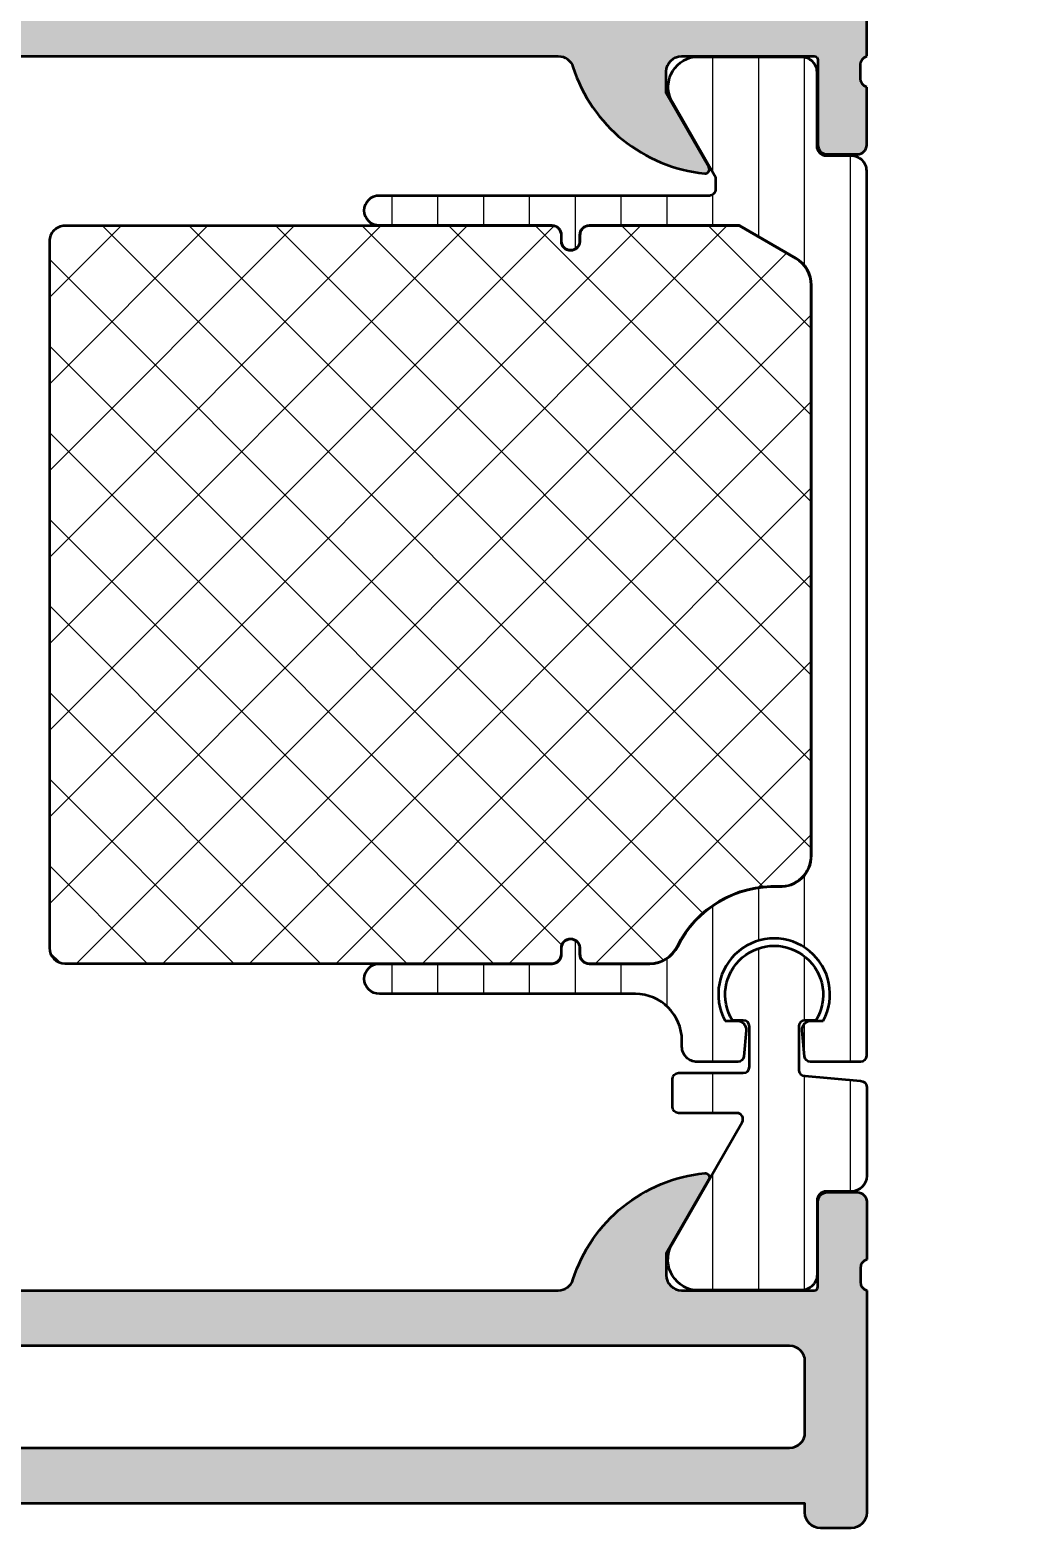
# Model space of a CAD drawing. Extents: x 20 to 83, y 3 to 90.
# Drawn here: x 50.67 to 83, y 3 to 51.55 of the extents above; entities that cross this region are included whole.
import ezdxf

# ---------------------------------------------------------------- set-up
doc = ezdxf.new("R2010")
doc.units = 0
for name, color, linetype, lineweight in [('0S-Alu contour', 7, 'Continuous', 50), ('0S-Alu hatch', 252, 'Continuous', 25), ('0S-Plastic contour', 254, 'Continuous', 50), ('0S-Plastic hatch', 253, 'Continuous', 25), ('0S-PT contour', 91, 'Continuous', 50), ('0S-PT hatch', 103, 'Continuous', 25)]:
    doc.layers.add(name, color=color, linetype=linetype, lineweight=lineweight)
pattern_1 = [(90, (0, 0), (-1.4859, 0), [])]

# ---------------------------------------------------------------- blocks, each defined once
blk = doc.blocks.new('284673__A68D599B_8FE2_4D6C_AA68_BD19B2966A20___10533FB2_9DD0_40EF_BD3D_829DA3C3323C_')
at = {"layer": '0S-Plastic hatch'}
h = blk.add_hatch(dxfattribs=at)
h.set_pattern_fill('ANSI31', color=256, scale=0.4680000000000001, angle=45, style=0)
h.set_pattern_definition(pattern_1)
edge = h.paths.add_edge_path()
edge.add_line((77.79641025641024, 17.2937848026202), (77.79641025641024, 14.41127915686792))
edge.add_ellipse((77.29641025641024, 14.41127915686793), major_axis=(-0.5, 0), ratio=1, start_angle=90.00000746561778, end_angle=180, ccw=False)
edge.add_line((77.29641032156005, 13.91127915686793), (76.48607888685686, 13.91127905128207))
edge.add_arc((76.48607892594674, 13.61127905128207), 0.2999999999999997, 90.00000746561778, 180.0079247372927)
edge.add_line((76.1860789288163, 13.61123755745477), (76.1864108734742, 11.21128066834603))
edge.add_ellipse((75.68641489603559, 11.21127802872068), major_axis=(-0.4999959774455833, 0), ratio=1, start_angle=89.99999825987311, end_angle=180.0003024817733, ccw=False)
edge.add_line((75.68641488085024, 10.71128205127509), (72.20987075831076, 10.71128215686792))
edge.add_ellipse((72.35218140730211, 11.70110023159078), major_axis=(-0.9999960709244795, 0), ratio=1, start_angle=-32.727016099841194, end_angle=81.81839194810021, ccw=False)
edge.add_line((71.51092875831077, 12.24173515686794), (73.7573989727175, 16.15164948596275))
edge.add_arc((73.58398455456589, 16.251286023323), 0.2000000000000059, 330.1201598161743, 450)
edge.add_line((73.58398455456589, 16.45128602332301), (71.69641941168362, 16.45128602332301))
edge.add_ellipse((71.69683695764135, 16.65170813113577), major_axis=(-0.2004225427558924, 0), ratio=1, start_angle=0.11718043700108183, end_angle=89.8806339940229, ccw=False)
edge.add_line((71.49641483404696, 16.65129823035472), (71.49641483404696, 17.55129212683842))
edge.add_ellipse((71.69681600351906, 17.55090317938012), major_axis=(-0.2004015469149659, 0), ratio=1, start_angle=270.1133876135208, end_angle=359.88879795517335, ccw=False)
edge.add_line((71.69641941168435, 17.75130433386988), (73.7964178858047, 17.75130433386988))
edge.add_arc((73.79605266936937, 17.95166652699595), 0.2003625259806146, 270.1044375530711, 359.8911908922404)
edge.add_line((73.99641483404696, 17.95128602332254), (73.99641483404696, 19.25130624121832))
edge.add_arc((73.79601366457484, 19.25091729375999), 0.2004015469149801, 0.1112020448364688, 89.8866123863492)
edge.add_line((73.79641025641001, 19.45131844824977), (73.44141452887119, 19.45131844824976))
edge.add_ellipse((74.7964140711075, 20.28217160270594), major_axis=(-1.589446672188281, 0), ratio=1, start_angle=148.4843750062552, end_angle=31.51562499374478, ccw=False)
edge.add_line((76.15141361334382, 19.45131844824976), (75.7964178858048, 19.45131844824976))
edge.add_arc((75.79681729836369, 19.25091447314407), 0.2004043731273239, 90.11419246347901, 179.8879931053743)
edge.add_line((75.59641330816805, 19.2513062412184), (75.59641330816805, 17.8513104373854))
edge.add_arc((75.79681451385592, 17.85169940578366), 0.2004015831713063, 180.111208011556, 269.8844207674584)
edge.add_line((75.79641025641024, 17.65129823035426), (77.59641330816805, 17.49379700965113))
edge.add_ellipse((77.59600624516224, 17.29339302887564), major_axis=(-0.2004043941907311, 0), ratio=1, start_angle=180.1120085039858, end_angle=269.8836202750908, ccw=False)
at = {"layer": '0S-Plastic contour', "color": 7}
for points in [[(73.79641025641001, 19.45131844824977), (73.44141452887119, 19.45131844824976)], [(76.15141361334382, 19.45131844824976), (75.7964178858048, 19.45131844824976)], [(73.99641483404696, 17.95128602332254), (73.99641483404696, 19.25130624121832)], [(75.59641330816805, 19.2513062412184), (75.59641330816805, 17.8513104373854)], [(71.49641483404696, 16.65129823035472), (71.49641483404696, 17.55129212683842)], [(71.69641941168435, 17.75130433386988), (73.7964178858047, 17.75130433386988)], [(75.79641025641024, 17.65129823035426), (77.59641330816805, 17.49379700965113)], [(77.79641025641024, 17.2937848026202), (77.79641025641024, 14.41127915686792)], [(71.51092875831077, 12.24173515686794), (73.7573989727175, 16.15164948596275)], [(73.58398455456589, 16.45128602332301), (71.69641941168362, 16.45128602332301)], [(76.1860789288163, 13.61123755745477), (76.1864108734742, 11.21128066834603)], [(77.29641032156005, 13.91127915686793), (76.48607888685686, 13.91127905128207)], [(75.68641488085024, 10.71128205127509), (72.20987075831076, 10.71128215686792)]]:
    blk.add_lwpolyline(points, dxfattribs=at)
at = {"layer": '0S-Plastic contour', "color": 7, "extrusion": (0, 0, -1)}
for centre, radius, start, end in [((-74.7964140711075, 20.28217160270594), 1.589446672188281, 328.4843750062552, 211.5156249937448), ((-71.69681600351906, 17.55090317938012), 0.2004015469149659, 0.1112020448266363, 89.88661238647919), ((-77.59600624516224, 17.29339302887564), 0.2004043941907311, 90.11637972490921, 179.8879914960142), ((-71.69683695764135, 16.65170813113577), 0.2004225427558924, 270.1193660059772, 359.8828195629989), ((-77.29641025641024, 14.41127915686793), 0.5, 180, 269.9999925343822), ((-72.35218140730211, 11.70110023159078), 0.9999960709244795, 278.1816080518998, 32.72701609984115), ((-75.68641489603559, 11.21127802872068), 0.4999959774455833, 179.9996975182267, 270.0000017401269)]:
    blk.add_arc(centre, radius, start, end, dxfattribs=at)
at = {"layer": '0S-Plastic contour', "color": 7}
for centre, radius, start, end in [((73.79601366457484, 19.25091729375999), 0.2004015469149801, 0.1112020448364688, 89.8866123863492), ((75.79681729836369, 19.25091447314407), 0.2004043731273239, 90.11419246347901, 179.8879931053743), ((73.79605266936937, 17.95166652699595), 0.2003625259806146, 270.1044375530711, 359.8911908922404), ((75.79681451385592, 17.85169940578366), 0.2004015831713063, 180.111208011556, 269.8844207674584), ((73.58398455456589, 16.251286023323), 0.2000000000000059, 330.1201598161743, 90), ((76.48607892594674, 13.61127905128207), 0.2999999999999997, 90.00000746561778, 180.0079247372927)]:
    blk.add_arc(centre, radius, start, end, dxfattribs=at)
blk = doc.blocks.new('284673__C56C1FAB_BB99_4B05_9C57_3036CF20FD4B___8975B66F_47B3_4BB3_9FD8_557ED30666ED_')
at = {"layer": '0S-Plastic hatch'}
h = blk.add_hatch(dxfattribs=at)
h.set_pattern_fill('ANSI31', color=256, scale=0.4680000000000001, angle=45, style=0)
h.set_pattern_definition(pattern_1)
edge = h.paths.add_edge_path()
edge.add_line((77.78641024148112, 46.99128414713356), (77.7863573027399, 18.30131926645861))
edge.add_ellipse((77.59635730274022, 18.30131961704674), major_axis=(-0.1900000000000085, 0), ratio=1, start_angle=89.99999999999147, end_angle=179.9998942802049, ccw=False)
edge.add_line((77.59635730274019, 18.11131961704673), (75.9703425543272, 18.11131961704689))
edge.add_ellipse((75.97034255432723, 18.30131961704682), major_axis=(-0.1899999999999267, 0), ratio=1, start_angle=5.000156552669523, end_angle=89.99999999999147, ccw=False)
edge.add_line((75.78106560693733, 18.28475950875204), (75.70746066899343, 19.12604132399432))
edge.add_ellipse((75.99635706237814, 19.15131727876005), major_axis=(-0.2900000000000152, 0), ratio=1, start_angle=-89.99999999999147, end_angle=5.000156552669523, ccw=False)
edge.add_line((75.9963570623781, 19.44131727876007), (76.38899645225119, 19.44131727876012))
edge.add_arc((74.79635706237819, 20.30131714726309), 1.810000000000048, 331.631661242551, 568.3683387574496)
edge.add_line((73.20371767250519, 19.4413172787601), (73.59635706237826, 19.44131727876014))
edge.add_ellipse((73.59635706237827, 19.15131727876012), major_axis=(-0.2900000000000204, 0), ratio=1, start_angle=174.9998434473307, end_angle=270.0000000000028, ccw=False)
edge.add_line((73.88525345576296, 19.12604132399439), (73.8116485178191, 18.28475950875206))
edge.add_ellipse((73.62237157042918, 18.30131961704685), major_axis=(-0.1899999999999455, 0), ratio=1, start_angle=90.00000000000853, end_angle=174.9998434473288, ccw=False)
edge.add_line((73.62237157042921, 18.1113196170469), (72.29635730273729, 18.11131961704673))
edge.add_ellipse((72.29635730273722, 18.6013196170469), major_axis=(-0.4900000000001655, 0), ratio=1, start_angle=-8.09960801007037e-06, end_angle=90.0000000000083, ccw=False)
edge.add_line((71.80635730273706, 18.60131954777813), (71.80635727449594, 18.80106287671152))
edge.add_arc((70.29635727449599, 18.80106266321696), 1.509999999999963, 8.0996079851e-06, 89.99831049233808)
edge.add_line((70.29640180057785, 20.31106266256044), (61.9963382764191, 20.31130741022886))
edge.add_ellipse((61.99635272521638, 20.80130130650021), major_axis=(-0.4899938964843816, 0), ratio=1, start_angle=-89.99999999131268, end_angle=89.9983104787434, ccw=False)
edge.add_line((61.99635272514209, 21.29129520298459), (67.59636340625266, 21.29129520298448))
edge.add_arc((67.59636340625266, 21.60129520298451), 0.3100000000000307, 269.9999999999973, 360)
edge.add_line((67.90636340625271, 21.60129520298451), (67.90636340625272, 21.80129520298443))
edge.add_ellipse((68.19635882861597, 21.80129520298444), major_axis=(-0.2899954223632477, 0), ratio=1, start_angle=180, end_angle=360, ccw=False)
edge.add_line((68.48635425097922, 21.80129520298445), (68.48635425097922, 21.6012952029843))
edge.add_arc((68.79635425097908, 21.6012952029843), 0.3099999999998602, 180, 270)
edge.add_line((68.79635425097908, 21.29129520298445), (70.76521730089179, 21.29129520298441))
edge.add_arc((70.7652173008918, 22.3012952029862), 1.010000000001788, 269.9999999999992, 333.6125119396829)
edge.add_ellipse((74.79635706237853, 20.30131714726389), major_axis=(-3.489999999999328, 0), ratio=1, start_angle=267.4526805295142, end_angle=333.6125119396825, ccw=False)
edge.add_arc((74.99635716343118, 24.79687050136517), 1.009999999999796, 267.4526805295146, 360.000031508759)
edge.add_line((76.00635716343082, 24.79687105679607), (76.00634699924757, 43.27936663016223))
edge.add_arc((74.9925575178421, 43.27834684747174), 1.013789994311002, 0.0576344749541999, 59.94554785627915)
edge.add_line((75.50028667959188, 44.15583260283987), (73.67173568647323, 45.21131961704698))
edge.add_line((73.67173568647323, 45.21131961704698), (68.7963542509793, 45.21131961704698))
edge.add_arc((68.7963542509793, 44.90131961704684), 0.3100000000001373, 90, 180)
edge.add_line((68.48635425097916, 44.90131961704684), (68.4863542509792, 44.70131961704701))
edge.add_ellipse((68.19635882861594, 44.70131961704692), major_axis=(-0.2899954223632619, 0), ratio=1, start_angle=0, end_angle=180, ccw=False)
edge.add_line((67.90636340625268, 44.70131961704682), (67.90636340625258, 44.9013196170471))
edge.add_arc((67.5963634062526, 44.90131961704694), 0.3099999999999738, 0, 90)
edge.add_line((67.5963634062526, 45.21131961704692), (61.99635272510035, 45.21131961704692))
edge.add_ellipse((61.99635272510036, 45.70131351353132), major_axis=(-0.4899938964843998, 0), ratio=1, start_angle=-90.00000000000159, end_angle=89.9999999999983, ccw=False)
edge.add_line((61.99635272510038, 46.19130741001572), (72.69634814746344, 46.19130741001555))
edge.add_arc((72.69634814746345, 46.40130741001566), 0.2100000000001145, 269.9999999999961, 360)
edge.add_line((72.90634814746358, 46.40130741001566), (72.9063481474635, 46.76389144217149))
edge.add_line((72.9063481474635, 46.76389144217149), (71.51946970232123, 49.16603570233963))
edge.add_ellipse((72.35218140730211, 49.70146397655921), major_axis=(-0.9899960709244854, 0), ratio=1, start_angle=-81.77710364110118, end_angle=32.740756988383794, ccw=False)
edge.add_line((72.210587760226, 50.68128205128207), (75.68641489603533, 50.68128205128903))
edge.add_ellipse((75.68641489603532, 50.19128607384345), major_axis=(-0.4899959774455738, 0), ratio=1, start_angle=179.9920751942274, end_angle=269.99999999999835, ccw=False)
edge.add_line((76.1764108687939, 50.19121830056292), (76.17607892604212, 47.79132792826721))
edge.add_arc((76.4860789230921, 47.79128505129725), 0.310000000015188, 179.9920752598558, 269.9999999971923)
edge.add_line((76.4860789230769, 47.48128505128206), (77.29641024148174, 47.48128505128206))
edge.add_ellipse((77.29641024148174, 46.99128505128185), major_axis=(-0.4900000000002081, 0), ratio=1, start_angle=179.9998942767575, end_angle=270, ccw=False)
at = {"layer": '0S-Plastic contour', "color": 7}
for points in [[(72.210587760226, 50.68128205128207), (75.68641489603533, 50.68128205128903)], [(76.1764108687939, 50.19121830056292), (76.17607892604212, 47.79132792826721)], [(72.90634814746358, 46.40130741001566), (72.9063481474635, 46.76389144217149), (71.51946970232123, 49.16603570233963)], [(76.4860789230769, 47.48128505128206), (77.29641024148174, 47.48128505128206)], [(77.78641024148112, 46.99128414713356), (77.7863573027399, 18.30131926645861)], [(61.99635272510038, 46.19130741001572), (72.69634814746344, 46.19130741001555)], [(67.5963634062526, 45.21131961704692), (61.99635272510035, 45.21131961704692)], [(75.50028667959188, 44.15583260283987), (73.67173568647323, 45.21131961704698), (68.7963542509793, 45.21131961704698)], [(67.90636340625268, 44.70131961704682), (67.90636340625258, 44.9013196170471)], [(68.48635425097916, 44.90131961704684), (68.4863542509792, 44.70131961704701)], [(76.00635716343082, 24.79687105679607), (76.00634699924757, 43.27936663016223)], [(67.90636340625271, 21.60129520298451), (67.90636340625272, 21.80129520298443)], [(68.48635425097922, 21.80129520298445), (68.48635425097922, 21.6012952029843)], [(61.99635272514209, 21.29129520298459), (67.59636340625266, 21.29129520298448)], [(68.79635425097908, 21.29129520298445), (70.76521730089179, 21.29129520298441)], [(70.29640180057785, 20.31106266256044), (61.9963382764191, 20.31130741022886)], [(73.20371767250519, 19.4413172787601), (73.59635706237826, 19.44131727876014)], [(75.9963570623781, 19.44131727876007), (76.38899645225119, 19.44131727876012)], [(73.88525345576296, 19.12604132399439), (73.8116485178191, 18.28475950875206)], [(75.78106560693733, 18.28475950875204), (75.70746066899343, 19.12604132399432)], [(71.80635730273706, 18.60131954777813), (71.80635727449594, 18.80106287671152)], [(73.62237157042921, 18.1113196170469), (72.29635730273729, 18.11131961704673)], [(77.59635730274019, 18.11131961704673), (75.9703425543272, 18.11131961704689)]]:
    blk.add_lwpolyline(points, dxfattribs=at)
at = {"layer": '0S-Plastic contour', "color": 7, "extrusion": (0, 0, -1)}
for centre, radius, start, end in [((-72.35218140730211, 49.70146397655921), 0.9899960709244856, 327.2592430116162, 81.77710364110114), ((-75.68641489603532, 50.19128607384345), 0.4899959774455738, 90.00000000000165, 180.0079248057727), ((-77.29641024148174, 46.99128505128185), 0.4900000000002081, 90, 180.0001057232425), ((-61.99635272510036, 45.70131351353132), 0.4899938964843998, 270.0000000000017, 90.00000000000165), ((-68.19635882861594, 44.70131961704692), 0.2899954223632619, 180, 0), ((-74.79635706237853, 20.30131714726389), 3.489999999999328, 26.38748806031748, 92.54731947048577), ((-68.19635882861597, 21.80129520298444), 0.2899954223632477, 0, 180), ((-61.99635272521638, 20.80130130650021), 0.4899938964843816, 270.0016895212566, 89.99999999131265), ((-73.59635706237827, 19.15131727876012), 0.2900000000000204, 89.99999999999721, 185.0001565526694), ((-75.99635706237814, 19.15131727876005), 0.2900000000000152, 354.9998434473305, 89.99999999999157), ((-72.29635730273722, 18.6013196170469), 0.4900000000001655, 269.9999999999917, 8.0996079851e-06), ((-73.62237157042918, 18.30131961704685), 0.1899999999999455, 185.0001565526713, 269.9999999999915), ((-75.97034255432723, 18.30131961704682), 0.1899999999999267, 270.0000000000085, 354.9998434473305), ((-77.59635730274022, 18.30131961704674), 0.1900000000000085, 180.0001057197951, 270.0000000000085)]:
    blk.add_arc(centre, radius, start, end, dxfattribs=at)
at = {"layer": '0S-Plastic contour', "color": 7}
for centre, radius, start, end in [((76.4860789230921, 47.79128505129725), 0.310000000015188, 179.9920752598558, 269.9999999971923), ((72.69634814746345, 46.40130741001566), 0.2100000000001145, 269.9999999999961, 0), ((67.5963634062526, 44.90131961704694), 0.3099999999999738, 0, 90), ((68.7963542509793, 44.90131961704684), 0.3100000000001373, 90, 180), ((74.9925575178421, 43.27834684747174), 1.013789994311002, 0.0576344749541999, 59.94554785627915), ((74.99635716343118, 24.79687050136517), 1.009999999999796, 267.4526805295146, 3.15087590356e-05), ((70.7652173008918, 22.3012952029862), 1.010000000001788, 269.9999999999992, 333.6125119396829), ((74.79635706237819, 20.30131714726309), 1.810000000000048, 331.631661242551, 208.3683387574495), ((67.59636340625266, 21.60129520298451), 0.3100000000000307, 269.9999999999973, 0), ((68.79635425097908, 21.6012952029843), 0.3099999999998602, 180, 270), ((70.29635727449599, 18.80106266321696), 1.509999999999963, 8.0996079851e-06, 89.99831049233808)]:
    blk.add_arc(centre, radius, start, end, dxfattribs=at)
blk = doc.blocks.new('439440__8D95F5D5_4A91_4763_8A62_C08FAD3A0F30_')
at = {"layer": '0S-PT hatch'}
h = blk.add_hatch(dxfattribs=at)
h.set_pattern_fill('ANSI37', color=256, scale=0.625, angle=90, style=0)
h.set_pattern_definition([(135, (0, 0), (-1.403165018917055, -1.403165018917055), []), (225, (0, 0), (1.403165018917055, -1.403165018917055), [])])
edge = h.paths.add_edge_path()
edge.add_line((51.29636493158786, 44.70129629910139), (51.29636493158781, 21.80131852094218))
edge.add_arc((51.79638825008912, 21.80131852094218), 0.5000233185013059, 180, 269.9999999999984)
edge.add_line((51.79638825008911, 21.30129520244087), (67.59636340625264, 21.30129520298436))
edge.add_arc((67.59636340625264, 21.60129520298438), 0.3000000000000185, 270, 360)
edge.add_line((67.89636340625265, 21.60129520298438), (67.89636340625269, 21.80129520298452))
edge.add_ellipse((68.19635882861596, 21.80129520298449), major_axis=(-0.299995422363267, 0), ratio=1, start_angle=180, end_angle=360, ccw=False)
edge.add_line((68.49635425097922, 21.80129520298446), (68.49635425097925, 21.60129520298441))
edge.add_arc((68.7963542509792, 21.60129520298445), 0.2999999999999545, 180, 269.9999999999945)
edge.add_line((68.79635425097918, 21.3012952029845), (70.7652173008916, 21.30129520298433))
edge.add_arc((70.76521730089169, 22.30129520298616), 1.000000000001826, 269.9999999999951, 333.6125119396831)
edge.add_ellipse((74.79635706237835, 20.30131714726389), major_axis=(-3.499999999999221, 0), ratio=1, start_angle=267.4526805295152, end_angle=333.61251193968235, ccw=False)
edge.add_arc((74.99635716343091, 24.79687050136513), 0.9999999999998807, 267.4526805295145, 360.000031508759)
edge.add_line((75.99635716343064, 24.79687105129672), (75.99634699925016, 43.27936158539809))
edge.add_arc((74.99255751784224, 43.27834684747215), 1.003789994310683, 0.0579206912852282, 59.94525074198197)
edge.add_line((75.49528295683164, 44.1471744976256), (73.66905669439144, 45.20131961704695))
edge.add_line((73.66905669439144, 45.20131961704695), (68.79635425097923, 45.20131961704701))
edge.add_arc((68.79635425097922, 44.90131961704702), 0.2999999999999971, 89.99999999999729, 180)
edge.add_line((68.49635425097922, 44.90131961704702), (68.49635425097924, 44.70131961704693))
edge.add_ellipse((68.19635882861596, 44.70131961704692), major_axis=(-0.2999954223632812, 0), ratio=1, start_angle=0, end_angle=180, ccw=False)
edge.add_line((67.89636340625268, 44.7013196170469), (67.89636340625265, 44.90131961704689))
edge.add_arc((67.5963634062526, 44.90131961704682), 0.3000000000000398, 0, 89.99999999802417)
edge.add_line((67.59636340626295, 45.20131961704687), (51.79638825008912, 45.20131961759076))
edge.add_arc((51.79638825008911, 44.70129629908951), 0.5000233185012563, 89.9999999999992, 180)
at = {"layer": '0S-PT contour', "color": 7}
for points in [[(67.59636340626295, 45.20131961704687), (51.79638825008912, 45.20131961759076)], [(75.49528295683164, 44.1471744976256), (73.66905669439144, 45.20131961704695), (68.79635425097923, 45.20131961704701)], [(51.29636493158786, 44.70129629910139), (51.29636493158781, 21.80131852094218)], [(67.89636340625268, 44.7013196170469), (67.89636340625265, 44.90131961704689)], [(68.49635425097922, 44.90131961704702), (68.49635425097924, 44.70131961704693)], [(75.99635716343064, 24.79687105129672), (75.99634699925016, 43.27936158539809)], [(67.89636340625265, 21.60129520298438), (67.89636340625269, 21.80129520298452)], [(68.49635425097922, 21.80129520298446), (68.49635425097925, 21.60129520298441)], [(51.79638825008911, 21.30129520244087), (67.59636340625264, 21.30129520298436)], [(68.79635425097918, 21.3012952029845), (70.7652173008916, 21.30129520298433)]]:
    blk.add_lwpolyline(points, dxfattribs=at)
for centre, radius, start, end in [((51.79638825008911, 44.70129629908951), 0.5000233185012563, 89.9999999999992, 180), ((67.5963634062526, 44.90131961704682), 0.3000000000000398, 0, 89.99999999802417), ((68.79635425097922, 44.90131961704702), 0.2999999999999971, 89.99999999999729, 180), ((74.99255751784224, 43.27834684747215), 1.003789994310683, 0.0579206912852282, 59.94525074198197), ((74.99635716343091, 24.79687050136513), 0.9999999999998807, 267.4526805295145, 3.15087590356e-05), ((70.76521730089169, 22.30129520298616), 1.000000000001826, 269.9999999999951, 333.6125119396831), ((51.79638825008912, 21.80131852094218), 0.5000233185013059, 180, 269.9999999999984), ((67.59636340625264, 21.60129520298438), 0.3000000000000185, 270, 0), ((68.7963542509792, 21.60129520298445), 0.2999999999999545, 180, 269.9999999999945)]:
    blk.add_arc(centre, radius, start, end, dxfattribs=at)
at = {"layer": '0S-PT contour', "color": 7, "extrusion": (0, 0, -1)}
for centre, radius, start, end in [((-68.19635882861596, 44.70131961704692), 0.2999954223632812, 180, 0), ((-74.79635706237835, 20.30131714726389), 3.499999999999221, 26.38748806031765, 92.54731947048481), ((-68.19635882861596, 21.80129520298449), 0.299995422363267, 0, 180)]:
    blk.add_arc(centre, radius, start, end, dxfattribs=at)
blk = doc.blocks.new('438570__D6F2A33C_CBCE_457F_BE2B_878AAD2BE6D0_')
at = {"layer": '0S-Alu hatch'}
h = blk.add_hatch(color=256, dxfattribs=at)
edge = h.paths.add_edge_path()
edge.add_line((33.99641025641024, 10.70128205128205), (67.7964102564103, 10.70128205128205))
edge.add_arc((67.7964102564103, 11.20128205128205), 0.4999999999999965, 270, 342.2515836439288)
edge.add_ellipse((73.03463349758405, 9.524673189434292), major_axis=(-4.999999999999944, 0), ratio=1, start_angle=275.62257755079366, end_angle=342.25158364393036, ccw=False)
edge.add_ellipse((72.55829047176194, 14.36316226663375), major_axis=(-0.1381197846482869, 0), ratio=1, start_angle=149.9999999999921, end_angle=275.6225775507899, ccw=False)
edge.add_line((72.67790571403258, 14.2941023743096), (71.29641025641024, 11.90128205128205))
edge.add_line((71.29641025641024, 11.90128205128205), (71.29641025641024, 11.20128205128205))
edge.add_arc((71.79641025641024, 11.20128205128205), 0.5, 180, 270)
edge.add_line((71.79641025641024, 10.70128205128205), (76.09643593736745, 10.70128205128205))
edge.add_arc((76.09643593736745, 10.82128205128205), 0.120000000000001, 270, 360)
edge.add_line((76.21643593736745, 10.82128205128205), (76.21643593736744, 13.58128005128205))
edge.add_ellipse((76.51643593736745, 13.58128005128205), major_axis=(-0.3000000000000114, 0), ratio=1, start_angle=270, end_angle=360, ccw=False)
edge.add_line((76.51643593736745, 13.88128005128207), (77.49641025641023, 13.88128005128206))
edge.add_ellipse((77.49641025641023, 13.58128005128206), major_axis=(-0.3000000000000007, 0), ratio=1, start_angle=180, end_angle=270, ccw=False)
edge.add_line((77.79641025641023, 13.58128005128206), (77.79641025641023, 11.70126905127354))
edge.add_arc((77.87527735205339, 11.4337257107506), 0.2789255417371491, 106.4245945553535, 181.1628700728924)
edge.add_line((77.59640925641021, 11.42806505127351), (77.59640925641023, 10.97447105127354))
edge.add_arc((77.87524670295328, 10.96880264327516), 0.2788950563274378, 178.8354106259024, 253.5801235805096)
edge.add_line((77.79641025641024, 10.70128205128204), (77.79641025641024, 3.501282051282052))
edge.add_ellipse((77.29641025641024, 3.501282051282051), major_axis=(-0.5, 0), ratio=1, start_angle=90, end_angle=180, ccw=False)
edge.add_line((77.29641025641024, 3.001282051282051), (76.29641025641024, 3.001282051282051))
edge.add_ellipse((76.29641025641024, 3.501282051282051), major_axis=(-0.5, 0), ratio=1, start_angle=0, end_angle=90, ccw=False)
edge.add_line((75.79641025641024, 3.501282051282051), (75.79641025641024, 3.801282051282051))
edge.add_line((75.79641025641024, 3.801282051282051), (34.99641025641022, 3.801282051282051))
edge.add_line((34.99641025641022, 3.801282051282051), (34.99641025641024, 3.501282051282089))
edge.add_ellipse((34.49641025641024, 3.501282051282053), major_axis=(-0.5000000000000071, 0), ratio=1, start_angle=90, end_angle=180, ccw=False)
edge.add_line((34.49641025641024, 3.001282051282046), (30.49641025641025, 3.001282051282051))
edge.add_ellipse((30.49641025641025, 3.501282051282065), major_axis=(-0.5000000000000142, 0), ratio=1, start_angle=0, end_angle=90, ccw=False)
edge.add_line((29.99641025641023, 3.501282051282065), (29.99641025641024, 8.001282051282056))
edge.add_arc((29.49641025641025, 8.00128205128206), 0.5, 0, 90)
edge.add_line((29.49641025641025, 8.50128205128206), (20.49641025641024, 8.501282051282056))
edge.add_ellipse((20.49641025641024, 9.001282051282056), major_axis=(-0.5, 0), ratio=1, start_angle=0, end_angle=90, ccw=False)
edge.add_line((19.99641025641024, 9.001282051282056), (19.99641025641024, 9.301282051282058))
edge.add_ellipse((20.49641025641025, 9.301282051282046), major_axis=(-0.5000000000000071, 0), ratio=1, start_angle=270, end_angle=360, ccw=False)
edge.add_line((20.49641025641025, 9.801282051282053), (23.49641025641024, 9.801282051282058))
edge.add_arc((23.49641025641024, 10.30128205128205), 0.4999999999999965, 270, 360)
edge.add_line((23.99641025641023, 10.30128205128205), (23.99641025641024, 10.70128205128188))
edge.add_arc((23.91757380986714, 10.96880264327515), 0.2788950563275916, 286.4198764194933, 361.1645893740875)
edge.add_line((24.19641125641035, 10.97447105127347), (24.19641125641036, 11.42806505127354))
edge.add_arc((23.91754316076719, 11.43372571075061), 0.2789255417371508, 358.8371299271103, 433.5754054446451)
edge.add_line((23.99641025641036, 11.70126905127355), (23.99641025641034, 13.58128005128204))
edge.add_ellipse((24.29641025641035, 13.58128005128205), major_axis=(-0.3000000000000043, 0), ratio=1, start_angle=270, end_angle=360, ccw=False)
edge.add_line((24.29641025641035, 13.88128005128205), (25.27638457545315, 13.88128005128205))
edge.add_ellipse((25.27638457545315, 13.58128005128206), major_axis=(-0.29999999999999, 0), ratio=1, start_angle=180, end_angle=270, ccw=False)
edge.add_line((25.57638457545314, 13.58128005128206), (25.57638457545314, 10.82128205128207))
edge.add_arc((25.69638457545315, 10.82128205128207), 0.1200000000000116, 180, 269.9999999999966)
edge.add_line((25.69638457545315, 10.70128205128206), (29.99641025641022, 10.70128205128206))
edge.add_arc((29.99641025641022, 11.20128205128208), 0.5000000000000231, 270, 360)
edge.add_line((30.49641025641025, 11.20128205128208), (30.49641025641026, 11.90128205128204))
edge.add_line((30.49641025641026, 11.90128205128204), (29.11491479878789, 14.29410237430962))
edge.add_ellipse((29.23453004105855, 14.36316226663376), major_axis=(-0.1381197846482973, 0), ratio=1, start_angle=-95.6225775507952, end_angle=29.999999999999773, ccw=False)
edge.add_ellipse((28.75818701523635, 9.524673189433967), major_axis=(-5.000000000000295, 0), ratio=1, start_angle=197.7484163560708, end_angle=264.37742244920565, ccw=False)
edge.add_arc((33.99641025641024, 11.20128205128186), 0.4999999999998118, 197.7484163560697, 269.9999999999992)
edge = h.paths.add_edge_path()
edge.add_arc((32.49641025641024, 8.401282051282038), 0.5000000000000054, 90, 180)
edge.add_line((31.99641025641023, 8.401282051282038), (31.99641025641025, 6.101282051282041))
edge.add_arc((32.49641025641023, 6.101282051282044), 0.4999999999999858, 180, 270)
edge.add_line((32.49641025641023, 5.601282051282058), (75.29641025641024, 5.60128205128205))
edge.add_arc((75.29641025641024, 6.10128205128205), 0.5, 270, 360)
edge.add_line((75.79641025641024, 6.10128205128205), (75.79641025641024, 8.401282051282053))
edge.add_arc((75.29641025641024, 8.401282051282053), 0.5, 0, 90)
edge.add_line((75.29641025641024, 8.901282051282053), (32.49641025641024, 8.901282051282044))
at = {"layer": '0S-Alu contour', "color": 7}
for points in [[(30.49641025641025, 11.20128205128208), (30.49641025641026, 11.90128205128204), (29.11491479878789, 14.29410237430962)], [(72.67790571403258, 14.2941023743096), (71.29641025641024, 11.90128205128205), (71.29641025641024, 11.20128205128205)], [(24.29641025641035, 13.88128005128205), (25.27638457545315, 13.88128005128205)], [(76.51643593736745, 13.88128005128207), (77.49641025641023, 13.88128005128206)], [(23.99641025641036, 11.70126905127355), (23.99641025641034, 13.58128005128204)], [(25.57638457545314, 13.58128005128206), (25.57638457545314, 10.82128205128207)], [(76.21643593736745, 10.82128205128205), (76.21643593736744, 13.58128005128205)], [(77.79641025641023, 13.58128005128206), (77.79641025641023, 11.70126905127354)], [(24.19641125641035, 10.97447105127347), (24.19641125641036, 11.42806505127354)], [(77.59640925641021, 11.42806505127351), (77.59640925641023, 10.97447105127354)], [(23.99641025641023, 10.30128205128205), (23.99641025641024, 10.70128205128188)], [(25.69638457545315, 10.70128205128206), (29.99641025641022, 10.70128205128206)], [(33.99641025641024, 10.70128205128205), (67.7964102564103, 10.70128205128205)], [(71.79641025641024, 10.70128205128205), (76.09643593736745, 10.70128205128205)], [(77.79641025641024, 10.70128205128204), (77.79641025641024, 3.501282051282052)], [(20.49641025641025, 9.801282051282053), (23.49641025641024, 9.801282051282058)], [(19.99641025641024, 9.001282051282056), (19.99641025641024, 9.301282051282058)], [(75.29641025641024, 8.901282051282053), (32.49641025641024, 8.901282051282044)], [(29.49641025641025, 8.50128205128206), (20.49641025641024, 8.501282051282056)], [(31.99641025641023, 8.401282051282038), (31.99641025641025, 6.101282051282041)], [(75.79641025641024, 6.10128205128205), (75.79641025641024, 8.401282051282053)], [(29.99641025641023, 3.501282051282065), (29.99641025641024, 8.001282051282056)], [(32.49641025641023, 5.601282051282058), (75.29641025641024, 5.60128205128205)], [(75.79641025641024, 3.501282051282051), (75.79641025641024, 3.801282051282051), (34.99641025641022, 3.801282051282051), (34.99641025641024, 3.501282051282089)], [(34.49641025641024, 3.001282051282046), (30.49641025641025, 3.001282051282051)], [(77.29641025641024, 3.001282051282051), (76.29641025641024, 3.001282051282051)]]:
    blk.add_lwpolyline(points, dxfattribs=at)
at = {"layer": '0S-Alu contour', "color": 7, "extrusion": (0, 0, -1)}
for centre, radius, start, end in [((-29.23453004105855, 14.36316226663376), 0.1381197846482973, 330.0000000000003, 95.62257755079526), ((-28.75818701523635, 9.524673189433967), 5.000000000000295, 95.62257755079435, 162.2515836439292), ((-73.03463349758405, 9.524673189434292), 4.999999999999944, 17.74841635606966, 84.37742244920634), ((-72.55829047176194, 14.36316226663375), 0.1381197846482869, 84.37742244921009, 210.000000000008), ((-24.29641025641035, 13.58128005128205), 0.3000000000000043, 0, 90), ((-25.27638457545315, 13.58128005128206), 0.29999999999999, 90, 180), ((-76.51643593736745, 13.58128005128205), 0.3000000000000114, 0, 90), ((-77.49641025641023, 13.58128005128206), 0.3000000000000007, 90, 180), ((-20.49641025641025, 9.301282051282046), 0.5000000000000071, 0, 90), ((-20.49641025641024, 9.001282051282056), 0.5, 270, 0), ((-30.49641025641025, 3.501282051282065), 0.5000000000000142, 270, 0), ((-34.49641025641024, 3.501282051282053), 0.5000000000000071, 180, 270), ((-76.29641025641024, 3.501282051282051), 0.5, 270, 0), ((-77.29641025641024, 3.501282051282051), 0.5, 180, 270)]:
    blk.add_arc(centre, radius, start, end, dxfattribs=at)
at = {"layer": '0S-Alu contour', "color": 7}
for centre, radius, start, end in [((23.91754316076719, 11.43372571075061), 0.2789255417371508, 358.8371299271103, 73.57540544464514), ((77.87527735205339, 11.4337257107506), 0.2789255417371491, 106.4245945553535, 181.1628700728924), ((29.99641025641022, 11.20128205128208), 0.5000000000000231, 270, 0), ((71.79641025641024, 11.20128205128205), 0.5, 180, 270), ((23.91757380986714, 10.96880264327515), 0.2788950563275916, 286.4198764194933, 1.164589374087535), ((25.69638457545315, 10.82128205128207), 0.1200000000000116, 180, 269.9999999999966), ((33.99641025641024, 11.20128205128186), 0.4999999999998118, 197.7484163560697, 269.9999999999992), ((67.7964102564103, 11.20128205128205), 0.4999999999999965, 270, 342.2515836439288), ((76.09643593736745, 10.82128205128205), 0.120000000000001, 270, 0), ((77.87524670295328, 10.96880264327516), 0.2788950563274378, 178.8354106259024, 253.5801235805096), ((23.49641025641024, 10.30128205128205), 0.4999999999999965, 270, 0), ((32.49641025641024, 8.401282051282038), 0.5000000000000054, 90, 180), ((75.29641025641024, 8.401282051282053), 0.5, 0, 90), ((29.49641025641025, 8.00128205128206), 0.5, 0, 90), ((32.49641025641023, 6.101282051282044), 0.4999999999999858, 180, 270), ((75.29641025641024, 6.10128205128205), 0.5, 270, 0)]:
    blk.add_arc(centre, radius, start, end, dxfattribs=at)
blk = doc.blocks.new('438420__A4F64731_8B36_4D7C_A874_3188FE3FD6E7_')
at = {"layer": '0S-Alu hatch'}
h = blk.add_hatch(color=256, dxfattribs=at)
edge = h.paths.add_edge_path()
edge.add_arc((35.49641025641022, 89.501282051282), 0.5, 90, 180)
edge.add_line((34.99641025641022, 89.501282051282), (34.99641025641022, 82.001282051282))
edge.add_ellipse((34.49641025641023, 82.001282051282), major_axis=(-0.4999999999999929, 0), ratio=1, start_angle=89.9999999999992, end_angle=180, ccw=False)
edge.add_line((34.49641025641022, 81.501282051282), (25.49641025641025, 81.50128205128202))
edge.add_arc((25.49641025641025, 81.00128205128198), 0.5000000000000285, 90, 180)
edge.add_line((24.99641025641022, 81.00128205128198), (24.99641025641022, 80.70128205128206))
edge.add_arc((25.49641025641022, 80.701282051282), 0.5, 180, 270)
edge.add_line((25.49641025641022, 80.201282051282), (27.99641025641022, 80.20128205128206))
edge.add_line((27.99641025641022, 80.20128205128206), (27.99641025641022, 73.50128205128202))
edge.add_ellipse((27.47138330241757, 73.00128205128202), major_axis=(-0.7250195186467799, 0), ratio=1, start_angle=136.3986500484086, end_angle=223.6013499515915, ccw=False)
edge.add_line((27.99641025641022, 72.50128205128202), (27.99641025641022, 68.50128205128203))
edge.add_ellipse((27.47138330241756, 68.00128205128203), major_axis=(-0.7250195186467849, 0), ratio=1, start_angle=136.398650048409, end_angle=223.6013499515911, ccw=False)
edge.add_line((27.99641025641022, 67.50128205128203), (27.99641025641022, 54.80128205128202))
edge.add_ellipse((27.49641025641016, 54.80128205128202), major_axis=(-0.500000000000057, 0), ratio=1, start_angle=89.9999999999983, end_angle=180, ccw=False)
edge.add_line((27.49641025641015, 54.30128205128196), (24.49641025641024, 54.30128205128209))
edge.add_arc((24.49641025641021, 53.80128205128211), 0.4999999999999787, 89.99999999999756, 180)
edge.add_line((23.99641025641024, 53.80128205128211), (23.99641025641022, 50.70128205128206))
edge.add_ellipse((23.91757380986712, 50.43376145928888), major_axis=(-0.278895056327505, 0), ratio=1, start_angle=178.8354106258831, end_angle=253.58012358050001, ccw=False)
edge.add_line((24.19641125641024, 50.42809305129041), (24.19641125641024, 49.97449905129053))
edge.add_ellipse((23.9175431607671, 49.96883839181347), major_axis=(-0.2789255417371223, 0), ratio=1, start_angle=106.4245945553505, end_angle=181.1628700728881, ccw=False)
edge.add_line((23.99641025641024, 49.70129505129055), (23.99641025641024, 47.82128405128202))
edge.add_arc((24.29641025641028, 47.82128405128202), 0.3000000000000327, 180, 269.9999999999986)
edge.add_line((24.29641025641027, 47.52128405128199), (25.27638457545297, 47.52128405128199))
edge.add_arc((25.27638457545297, 47.82128405128201), 0.3000000000000256, 270, 360)
edge.add_line((25.576384575453, 47.82128405128201), (25.57638457545301, 50.58128205128205))
edge.add_ellipse((25.69638457545302, 50.58128205128205), major_axis=(-0.1200000000000116, 0), ratio=1, start_angle=269.9999999999966, end_angle=360, ccw=False)
edge.add_line((25.69638457545302, 50.70128205128206), (29.99641025641021, 50.70128205128206))
edge.add_ellipse((29.99641025641021, 50.20128205128204), major_axis=(-0.5000000000000142, 0), ratio=1, start_angle=180, end_angle=270, ccw=False)
edge.add_line((30.49641025641022, 50.20128205128204), (30.49641025641022, 49.50128205128201))
edge.add_line((30.49641025641022, 49.50128205128201), (29.11491479878785, 47.10846172825445))
edge.add_arc((29.23453004105852, 47.03940183593029), 0.1381197846483168, 149.9999999999981, 275.6225775507975)
edge.add_arc((28.75818701523636, 51.87789091312978), 5.000000000000007, 275.6225775507943, 342.2515836439303)
edge.add_ellipse((33.99641025641023, 50.20128205128201), major_axis=(-0.5000000000000469, 0), ratio=1, start_angle=270, end_angle=342.25158364393144, ccw=False)
edge.add_line((33.99641025641023, 50.70128205128206), (67.79641025641035, 50.70128205128206))
edge.add_ellipse((67.79641025641035, 50.20128205128203), major_axis=(-0.5000000000000285, 0), ratio=1, start_angle=197.7484163560691, end_angle=270, ccw=False)
edge.add_arc((73.0346334975842, 51.87789091312977), 4.999999999999981, 197.7484163560693, 264.3774224492041)
edge.add_arc((72.55829047176191, 47.03940183593029), 0.1381197846482897, 264.3774224491984, 390.0000000000042)
edge.add_line((72.67790571403255, 47.10846172825443), (71.29641025641021, 49.50128205128201))
edge.add_line((71.29641025641021, 49.50128205128201), (71.29641025641021, 50.20128205128205))
edge.add_ellipse((71.79641025641021, 50.20128205128205), major_axis=(-0.5, 0), ratio=1, start_angle=270, end_angle=360, ccw=False)
edge.add_line((71.79641025641021, 50.70128205128206), (76.09643593736743, 50.70128205128206))
edge.add_ellipse((76.09643593736743, 50.58128205128205), major_axis=(-0.1199999999999974, 0), ratio=1, start_angle=180, end_angle=270, ccw=False)
edge.add_line((76.21643593736744, 50.58128205128205), (76.21643593736744, 47.82128405128201))
edge.add_arc((76.51643593736745, 47.82128405128201), 0.3000000000000114, 180, 270)
edge.add_line((76.51643593736745, 47.521284051282), (77.49641025641017, 47.52128405128199))
edge.add_arc((77.49641025641017, 47.82128405128203), 0.3000000000000398, 270, 360)
edge.add_line((77.79641025641021, 47.82128405128203), (77.79641025641021, 49.70129505129055))
edge.add_ellipse((77.87527735205342, 49.96883839181352), major_axis=(-0.2789255417371884, 0), ratio=1, start_angle=-1.1628700728750232, end_angle=73.57540544463978, ccw=False)
edge.add_line((77.59640925641021, 49.97449905129052), (77.59640925641018, 50.42809305129058))
edge.add_ellipse((77.87524670295326, 50.43376145928893), major_axis=(-0.2788950563274515, 0), ratio=1, start_angle=-73.5801235805132, end_angle=1.1645893740924862, ccw=False)
edge.add_line((77.79641025641024, 50.70128205128207), (77.79641025641024, 70.001282051282))
edge.add_ellipse((78.09641025641022, 70.001282051282), major_axis=(-0.2999999999999829, 0), ratio=1, start_angle=270.00000000000273, end_angle=360, ccw=False)
edge.add_line((78.0964102564102, 70.30128205128199), (81.29641025641021, 70.3012820512821))
edge.add_line((81.29641025641021, 70.3012820512821), (81.29641025641024, 69.50128205128203))
edge.add_line((81.29641025641024, 69.50128205128203), (82.2964102564102, 69.50128205128203))
edge.add_arc((82.2964102564102, 70.001282051282), 0.4999999999999716, 270, 360)
edge.add_line((82.79641025641018, 70.001282051282), (82.79641025641021, 74.501282051282))
edge.add_arc((81.79641025641023, 74.50128205128205), 0.9999999999999715, 0, 90)
edge.add_line((81.79641025641023, 75.50128205128202), (81.29641025641024, 75.50128205128202))
edge.add_line((81.29641025641024, 75.50128205128202), (81.29641025641024, 73.00128205128205))
edge.add_ellipse((80.29641025641023, 73.00128205128202), major_axis=(-1.000000000000014, 0), ratio=1, start_angle=90, end_angle=180, ccw=False)
edge.add_line((80.29641025641023, 72.001282051282), (78.99641025641023, 72.00128205128203))
edge.add_ellipse((78.99641025641023, 73.00128205128202), major_axis=(-0.9999999999999857, 0), ratio=1, start_angle=0, end_angle=90, ccw=False)
edge.add_line((77.99641025641024, 73.00128205128202), (77.99641025641021, 80.00128205128202))
edge.add_ellipse((78.52141025641023, 80.501282051282), major_axis=(-0.7250000000000041, 0), ratio=1, start_angle=-43.60281897270329, end_angle=43.60281897270329, ccw=False)
edge.add_line((77.99641025641021, 81.00128205128202), (77.99641025641021, 87.00128205128205))
edge.add_ellipse((78.99641025641023, 87.001282051282), major_axis=(-1, 0), ratio=1, start_angle=270, end_angle=360, ccw=False)
edge.add_line((78.99641025641023, 88.001282051282), (80.29641025641021, 88.001282051282))
edge.add_ellipse((80.29641025641021, 87.001282051282), major_axis=(-1, 0), ratio=1, start_angle=180, end_angle=270, ccw=False)
edge.add_line((81.29641025641021, 87.001282051282), (81.29641025641021, 85.501282051282))
edge.add_line((81.29641025641021, 85.501282051282), (81.89641025641023, 85.501282051282))
edge.add_line((81.89641025641023, 85.501282051282), (82.99641025641021, 86.60128205128204))
edge.add_line((82.99641025641021, 86.60128205128204), (82.99641025641021, 90.00128205128202))
edge.add_line((82.99641025641021, 90.00128205128202), (35.49641025641022, 90.00128205128202))
edge = h.paths.add_edge_path()
edge.add_ellipse((37.29641025641022, 87.50128205128202), major_axis=(-0.5, 0), ratio=1, start_angle=270, end_angle=360, ccw=False)
edge.add_line((37.29641025641022, 88.001282051282), (75.49641025641021, 88.001282051282))
edge.add_ellipse((75.49641025641021, 87.50128205128202), major_axis=(-0.5, 0), ratio=1, start_angle=180, end_angle=270, ccw=False)
edge.add_line((75.99641025641023, 87.50128205128202), (75.99641025641023, 53.20128205128206))
edge.add_ellipse((75.49641025641021, 53.20128205128206), major_axis=(-0.5000000000000142, 0), ratio=1, start_angle=90, end_angle=180, ccw=False)
edge.add_line((75.49641025641021, 52.70128205128205), (32.49641025641022, 52.70128205128205))
edge.add_ellipse((32.49641025641022, 53.20128205128206), major_axis=(-0.5, 0), ratio=1, start_angle=0, end_angle=90, ccw=False)
edge.add_line((31.99641025641022, 53.20128205128206), (31.99641025641022, 53.80128205128208))
edge.add_arc((31.49641025641022, 53.80128205128208), 0.5, 0, 90)
edge.add_line((31.49641025641022, 54.30128205128208), (30.19641025641017, 54.30128205128208))
edge.add_ellipse((30.19641025641017, 54.80128205128202), major_axis=(-0.4999999999999432, 0), ratio=1, start_angle=0, end_angle=90, ccw=False)
edge.add_line((29.69641025641023, 54.80128205128202), (29.69641025641023, 64.20128205128205))
edge.add_line((29.69641025641023, 64.20128205128205), (30.49641025641022, 65.001282051282))
edge.add_line((30.49641025641022, 65.001282051282), (30.49641025641022, 76.00128205128202))
edge.add_line((30.49641025641022, 76.00128205128202), (29.69641025641023, 76.46316226663372))
edge.add_line((29.69641025641023, 76.46316226663372), (29.69641025641024, 79.30128205128209))
edge.add_ellipse((30.19641025641024, 79.30128205128209), major_axis=(-0.5, 0), ratio=1, start_angle=270, end_angle=360, ccw=False)
edge.add_line((30.19641025641024, 79.80128205128209), (35.79641025641028, 79.80128205128209))
edge.add_arc((35.79641025641028, 80.80128205128202), 0.999999999999943, 270, 360)
edge.add_line((36.79641025641022, 80.80128205128202), (36.79641025641022, 87.50128205128202))
at = {"layer": '0S-Alu contour', "color": 7}
for points in [[(81.29641025641021, 87.001282051282), (81.29641025641021, 85.501282051282), (81.89641025641023, 85.501282051282), (82.99641025641021, 86.60128205128204), (82.99641025641021, 90.00128205128202), (35.49641025641022, 90.00128205128202)], [(34.99641025641022, 89.501282051282), (34.99641025641022, 82.001282051282)], [(37.29641025641022, 88.001282051282), (75.49641025641021, 88.001282051282)], [(78.99641025641023, 88.001282051282), (80.29641025641021, 88.001282051282)], [(36.79641025641022, 80.80128205128202), (36.79641025641022, 87.50128205128202)], [(75.99641025641023, 87.50128205128202), (75.99641025641023, 53.20128205128206)], [(77.99641025641021, 81.00128205128202), (77.99641025641021, 87.00128205128205)], [(34.49641025641022, 81.501282051282), (25.49641025641025, 81.50128205128202)], [(24.99641025641022, 81.00128205128198), (24.99641025641022, 80.70128205128206)], [(25.49641025641022, 80.201282051282), (27.99641025641022, 80.20128205128206), (27.99641025641022, 73.50128205128202)], [(30.19641025641024, 79.80128205128209), (35.79641025641028, 79.80128205128209)], [(77.99641025641024, 73.00128205128202), (77.99641025641021, 80.00128205128202)], [(29.69641025641023, 54.80128205128202), (29.69641025641023, 64.20128205128205), (30.49641025641022, 65.001282051282), (30.49641025641022, 76.00128205128202), (29.69641025641023, 76.46316226663372), (29.69641025641024, 79.30128205128209)], [(81.79641025641023, 75.50128205128202), (81.29641025641024, 75.50128205128202), (81.29641025641024, 73.00128205128205)], [(82.79641025641018, 70.001282051282), (82.79641025641021, 74.501282051282)], [(27.99641025641022, 72.50128205128202), (27.99641025641022, 68.50128205128203)], [(80.29641025641023, 72.001282051282), (78.99641025641023, 72.00128205128203)], [(77.79641025641024, 50.70128205128207), (77.79641025641024, 70.001282051282)], [(78.0964102564102, 70.30128205128199), (81.29641025641021, 70.3012820512821), (81.29641025641024, 69.50128205128203), (82.2964102564102, 69.50128205128203)], [(27.99641025641022, 67.50128205128203), (27.99641025641022, 54.80128205128202)], [(27.49641025641015, 54.30128205128196), (24.49641025641024, 54.30128205128209)], [(31.49641025641022, 54.30128205128208), (30.19641025641017, 54.30128205128208)], [(23.99641025641024, 53.80128205128211), (23.99641025641022, 50.70128205128206)], [(31.99641025641022, 53.20128205128206), (31.99641025641022, 53.80128205128208)], [(75.49641025641021, 52.70128205128205), (32.49641025641022, 52.70128205128205)], [(25.576384575453, 47.82128405128201), (25.57638457545301, 50.58128205128205)], [(25.69638457545302, 50.70128205128206), (29.99641025641021, 50.70128205128206)], [(33.99641025641023, 50.70128205128206), (67.79641025641035, 50.70128205128206)], [(71.79641025641021, 50.70128205128206), (76.09643593736743, 50.70128205128206)], [(76.21643593736744, 50.58128205128205), (76.21643593736744, 47.82128405128201)], [(24.19641125641024, 50.42809305129041), (24.19641125641024, 49.97449905129053)], [(30.49641025641022, 50.20128205128204), (30.49641025641022, 49.50128205128201), (29.11491479878785, 47.10846172825445)], [(72.67790571403255, 47.10846172825443), (71.29641025641021, 49.50128205128201), (71.29641025641021, 50.20128205128205)], [(77.59640925641021, 49.97449905129052), (77.59640925641018, 50.42809305129058)], [(23.99641025641024, 49.70129505129055), (23.99641025641024, 47.82128405128202)], [(77.79641025641021, 47.82128405128203), (77.79641025641021, 49.70129505129055)], [(24.29641025641027, 47.52128405128199), (25.27638457545297, 47.52128405128199)], [(76.51643593736745, 47.521284051282), (77.49641025641017, 47.52128405128199)]]:
    blk.add_lwpolyline(points, dxfattribs=at)
for centre, radius, start, end in [((35.49641025641022, 89.501282051282), 0.5, 90, 180), ((25.49641025641025, 81.00128205128198), 0.5000000000000285, 90, 180), ((25.49641025641022, 80.701282051282), 0.5, 180, 270), ((35.79641025641028, 80.80128205128202), 0.999999999999943, 270, 0), ((81.79641025641023, 74.50128205128205), 0.9999999999999715, 0, 90), ((82.2964102564102, 70.001282051282), 0.4999999999999716, 270, 0), ((24.49641025641021, 53.80128205128211), 0.4999999999999787, 89.99999999999756, 180), ((31.49641025641022, 53.80128205128208), 0.5, 0, 90), ((28.75818701523636, 51.87789091312978), 5.000000000000007, 275.6225775507943, 342.2515836439303), ((73.0346334975842, 51.87789091312977), 4.999999999999981, 197.7484163560693, 264.3774224492041), ((24.29641025641028, 47.82128405128202), 0.3000000000000327, 180, 269.9999999999986), ((25.27638457545297, 47.82128405128201), 0.3000000000000256, 270, 0), ((76.51643593736745, 47.82128405128201), 0.3000000000000114, 180, 270), ((77.49641025641017, 47.82128405128203), 0.3000000000000398, 270, 0), ((29.23453004105852, 47.03940183593029), 0.1381197846483168, 149.9999999999981, 275.6225775507975), ((72.55829047176191, 47.03940183593029), 0.1381197846482897, 264.3774224491984, 30.00000000000416)]:
    blk.add_arc(centre, radius, start, end, dxfattribs=at)
at = {"layer": '0S-Alu contour', "color": 7, "extrusion": (0, 0, -1)}
for centre, radius, start, end in [((-37.29641025641022, 87.50128205128202), 0.5, 0, 90), ((-75.49641025641021, 87.50128205128202), 0.5, 90, 180), ((-78.99641025641023, 87.001282051282), 1, 0, 90), ((-80.29641025641021, 87.001282051282), 1, 90, 180), ((-34.49641025641023, 82.001282051282), 0.4999999999999929, 180, 270.0000000000008), ((-78.52141025641023, 80.501282051282), 0.7250000000000041, 316.3971810272967, 43.60281897270331), ((-30.19641025641024, 79.30128205128209), 0.5, 0, 90), ((-27.47138330241757, 73.00128205128202), 0.7250195186467799, 136.3986500484085, 223.6013499515914), ((-78.99641025641023, 73.00128205128202), 0.9999999999999857, 270, 0), ((-80.29641025641023, 73.00128205128202), 1.000000000000014, 180, 270), ((-78.09641025641022, 70.001282051282), 0.2999999999999829, 0, 89.99999999999729), ((-27.47138330241756, 68.00128205128203), 0.7250195186467849, 136.3986500484089, 223.601349951591), ((-27.49641025641016, 54.80128205128202), 0.500000000000057, 180, 270.0000000000017), ((-30.19641025641017, 54.80128205128202), 0.4999999999999432, 270, 0), ((-32.49641025641022, 53.20128205128206), 0.5, 270, 0), ((-75.49641025641021, 53.20128205128206), 0.5000000000000142, 180, 270), ((-23.91757380986712, 50.43376145928888), 0.278895056327505, 106.4198764195, 181.1645893741169), ((-25.69638457545302, 50.58128205128205), 0.1200000000000116, 0, 90.0000000000034), ((-29.99641025641021, 50.20128205128204), 0.5000000000000142, 90, 180), ((-33.99641025641023, 50.20128205128201), 0.5000000000000469, 17.74841635606859, 90), ((-67.79641025641035, 50.20128205128203), 0.5000000000000285, 90, 162.2515836439309), ((-71.79641025641021, 50.20128205128205), 0.5, 0, 90), ((-76.09643593736743, 50.58128205128205), 0.1199999999999974, 90, 180), ((-77.87524670295326, 50.43376145928893), 0.2788950563274515, 358.8354106259075, 73.58012358051329), ((-23.9175431607671, 49.96883839181347), 0.2789255417371223, 178.8371299271119, 253.5754054446495), ((-77.87527735205342, 49.96883839181352), 0.2789255417371884, 286.4245945553602, 1.162870072874941)]:
    blk.add_arc(centre, radius, start, end, dxfattribs=at)
blk = doc.blocks.new('439440__D23CBD97_26B9_4C40_B2EB_AA4F1BBDDF40_')
at = {"layer": '0S-Alu contour', "color": 7}
for name in ['438420__A4F64731_8B36_4D7C_A874_3188FE3FD6E7_', '438570__D6F2A33C_CBCE_457F_BE2B_878AAD2BE6D0_']:
    blk.add_blockref(name, (0, 0), dxfattribs=at)
at = {"layer": '0S-Plastic contour', "color": 7}
for name in ['284673__C56C1FAB_BB99_4B05_9C57_3036CF20FD4B___8975B66F_47B3_4BB3_9FD8_557ED30666ED_', '284673__A68D599B_8FE2_4D6C_AA68_BD19B2966A20___10533FB2_9DD0_40EF_BD3D_829DA3C3323C_']:
    blk.add_blockref(name, (0, 0), dxfattribs=at)
at = {"layer": '0S-PT contour', "color": 7}
blk.add_blockref('439440__8D95F5D5_4A91_4763_8A62_C08FAD3A0F30_', (0, 0), dxfattribs=at)

msp = doc.modelspace()

# ---------------------------------------------------------------- block references
at = {"layer": '0S-Alu contour', "color": 7}
msp.add_blockref('439440__D23CBD97_26B9_4C40_B2EB_AA4F1BBDDF40_', (0, 0), dxfattribs=at)

doc.saveas('drawing.dxf')
